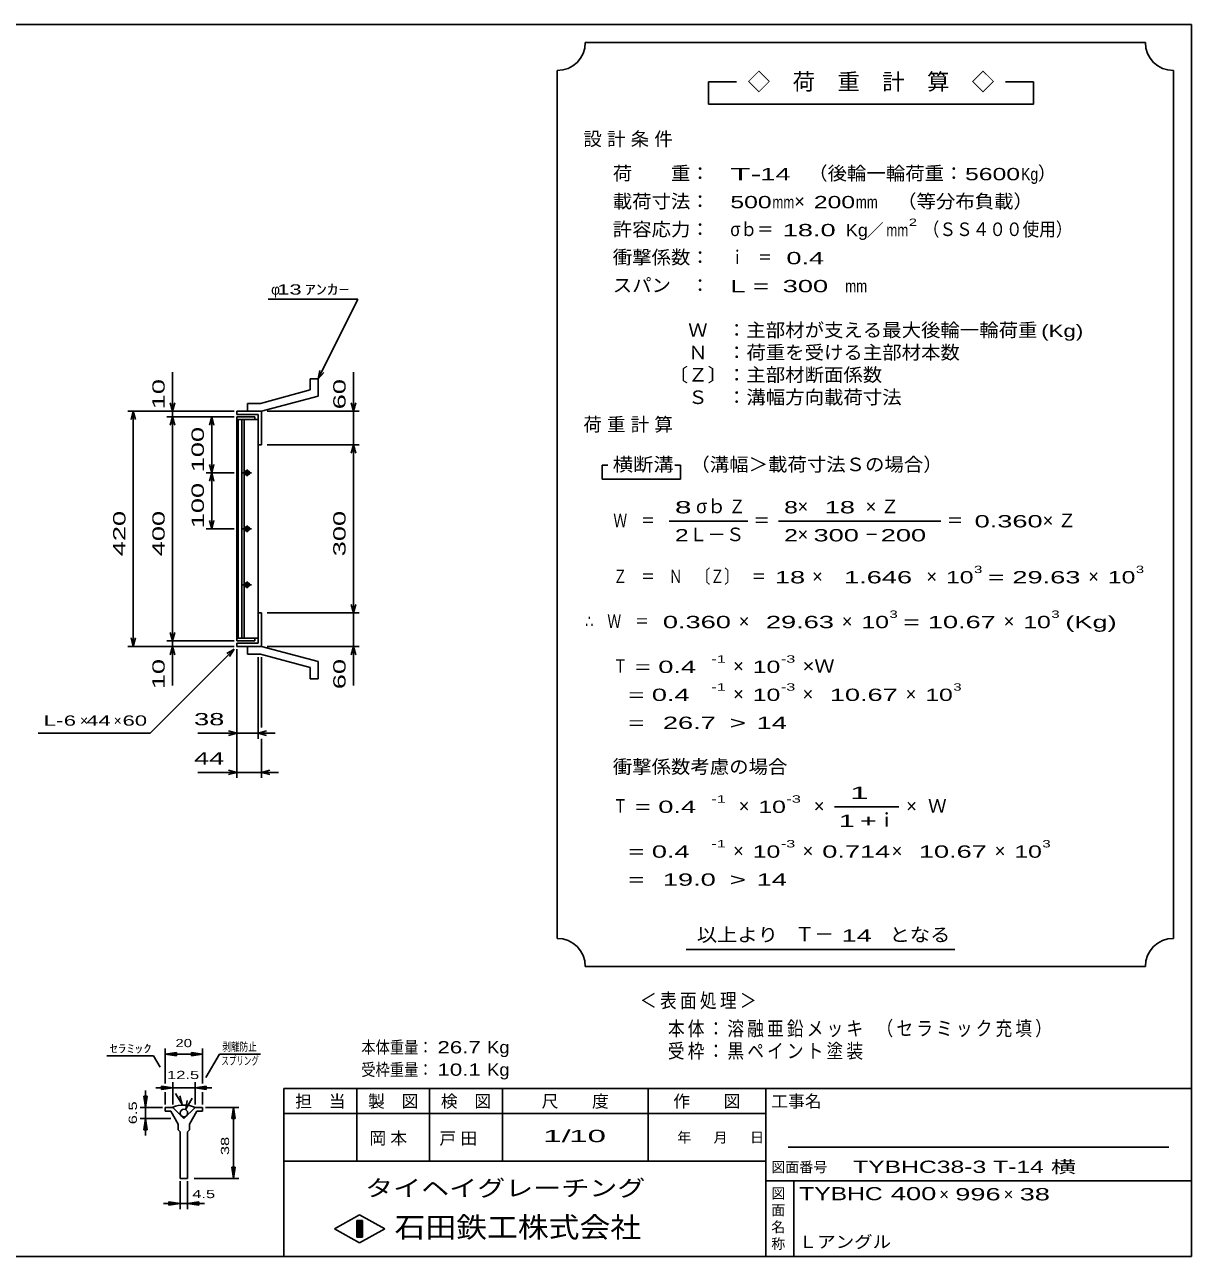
# Model space of a CAD drawing. Units: millimetres, scale not verified. Extents: x -1820 to 1724, y -1285 to 1059.
# Drawn here: x -359 to 1724, y -1141 to 1059 of the extents above; entities that cross this region are included whole.
import ezdxf
from ezdxf.enums import TextEntityAlignment as Align

# ---------------------------------------------------------------- set-up
doc = ezdxf.new("R2010")
doc.units = ezdxf.units.MM
doc.header["$LTSCALE"] = 10
for name, color, linetype, lineweight in [('0_2', 150, 'Continuous', 25), ('16', 3, 'Continuous', 25), ('19', 6, 'Continuous', 25), ('22', 2, 'Continuous', 25), ('32', 4, 'Continuous', 25)]:
    doc.layers.add(name, color=color, linetype=linetype, lineweight=lineweight)
doc.styles.add('ベクトル', font='')
doc.styles.get('ベクトル').set_extended_font_data('ベクトル')

msp = doc.modelspace()

# ---------------------------------------------------------------- linework, layer by layer
at = {"layer": '0_2'}
for p, q in [((-1736, 1059), (1724, 1059)), ((1724, 1059), (1724, -1141)), ((1724, -841), (104, -841)), ((104, -841), (104, -1141)), ((234, -841), (234, -971)), ((364, -971), (364, -841)), ((494, -841), (494, -971)), ((754, -971), (754, -841)), ((964, -841), (964, -1141)), ((964, -886), (104, -886)), ((1684, -946), (1004, -946)), ((104, -971), (964, -971)), ((964, -1006), (1724, -1006)), ((1014, -1141), (1014, -1006)), ((194, -1092), (239, -1067)), ((234, -1077), (244, -1077)), ((234, -1107), (234, -1077)), ((234, -1077), (236, -1077)), ((236, -1077), (236, -1107)), ((238, -1107), (238, -1077)), ((238, -1077), (240, -1077)), ((239, -1067), (284, -1092)), ((240, -1077), (240, -1107)), ((242, -1107), (242, -1077)), ((242, -1077), (244, -1077)), ((244, -1077), (244, -1107)), ((244, -1077), (244, -1107)), ((239, -1117), (194, -1092)), ((284, -1092), (239, -1117)), ((244, -1107), (234, -1107)), ((236, -1107), (238, -1107)), ((240, -1107), (242, -1107)), ((1724, -1141), (-1736, -1141))]:
    msp.add_line(p, q, dxfattribs=at)
at = {"layer": '16'}
for p, q in [((52, 358.5), (20, 358.5)), ((20, 358.5), (20, 354)), ((20, 354), (52, 354)), ((20, 354), (20, -37)), ((58, 354), (20, 354)), ((22, 354), (22, -37)), ((29, -37), (29, 354)), ((33, 354), (33, -37)), ((52, 354), (52, 358.5)), ((58, -37), (58, 354)), ((38, 264.5), (38, 252.5)), ((30, 258.5), (46, 258.5)), ((40, 261.5), (36, 261.5)), ((36, 255.5), (40, 255.5)), ((30, 158.5), (46, 158.5)), ((40, 161.5), (36, 161.5)), ((36, 155.5), (40, 155.5)), ((38, 164.5), (38, 152.5)), ((30, 58.5), (46, 58.5)), ((40, 61.5), (36, 61.5)), ((36, 55.5), (40, 55.5)), ((38, 64.5), (38, 52.5)), ((20, -37), (52, -37)), ((20, -41.5), (20, -37)), ((20, -37), (58, -37)), ((52, -41.5), (20, -41.5)), ((52, -37), (52, -41.5))]:
    msp.add_line(p, q, dxfattribs=at)
for centre, radius, start, end in [((36, 258.5), 3, 90, 270), ((38, 258.5), 4, 46.6, 133.4), ((38, 258.5), 4, 226.6, 313.4), ((40, 258.5), 3, 270, 90), ((36, 158.5), 3, 90, 270), ((38, 158.5), 4, 46.6, 133.4), ((38, 158.5), 4, 226.6, 313.4), ((40, 158.5), 3, 270, 90), ((36, 58.5), 3, 90, 270), ((38, 58.5), 4, 46.6, 133.4), ((38, 58.5), 4, 226.6, 313.4), ((40, 58.5), 3, 270, 90)]:
    msp.add_arc(centre, radius, start, end, dxfattribs=at)
at = {"layer": '19'}
for p, q in [((151, 426.5), (165, 426.5)), ((151, 406.5), (151, 426.5)), ((165, 395.5), (165, 426.5)), ((151, 406.5), (62, 382.5)), ((39, 382.5), (62, 382.5)), ((39, 368.5), (39, 382.5)), ((64, 368.5), (165, 395.5)), ((20, 362.5), (20, 368.5)), ((20, 368.5), (63, 368.5)), ((58, 362.5), (20, 362.5)), ((39, 368.5), (64, 368.5)), ((58, 308.5), (58, 362.5)), ((63, 368.5), (64, 367.5)), ((64, 367.5), (64, 308.5)), ((64, 308.5), (58, 308.5)), ((64, 8.5), (58, 8.5)), ((58, 8.5), (58, -45.5)), ((64, -50.5), (64, 8.5)), ((20, -45.5), (20, -51.5)), ((58, -45.5), (20, -45.5)), ((20, -51.5), (63, -51.5)), ((39, -51.5), (64, -51.5)), ((39, -65.5), (39, -51.5)), ((39, -65.5), (62, -65.5)), ((151, -89.5), (62, -65.5)), ((63, -51.5), (64, -50.5)), ((64, -51.5), (165, -78.5)), ((165, -109.5), (165, -78.5)), ((151, -109.5), (151, -89.5)), ((151, -109.5), (165, -109.5))]:
    msp.add_line(p, q, dxfattribs=at)
at = {"layer": '22', "color": 4}
for p, q in [((1642, 1027), (642, 1027)), ((592, 977), (592, -573)), ((1692, -573), (1692, 977)), ((912, 957), (862, 957)), ((862, 957), (862, 917)), ((1442, 957), (1392, 957)), ((1442, 917), (1442, 957)), ((862, 917), (1442, 917)), ((76, 568.5), (236, 568.5)), ((165, 426.5), (236, 568.5)), ((165, 426.5), (168, 441.1)), ((-95, 368.5), (-95, 438.5)), ((165, 426.5), (175, 437.5)), ((228, 368.5), (228, 438.5)), ((-95, 368.5), (-99, 383.5)), ((-91, 383.5), (-95, 368.5)), ((228, 368.5), (224, 383.5)), ((228, 368.5), (232, 383.5)), ((-175, 368.5), (15, 368.5)), ((-169, 353.5), (-165, 368.5)), ((-161, 353.5), (-165, 368.5)), ((-165, -51.5), (-165, 368.5)), ((15, 368.5), (-105, 368.5)), ((-105, 358.5), (15, 358.5)), ((-99, 343.5), (-95, 358.5)), ((-95, 368.5), (-95, 358.5)), ((-91, 343.5), (-95, 358.5)), ((-95, -41.5), (-95, 358.5)), ((15, 358.5), (-35, 358.5)), ((-25, 358.5), (-29, 343.5)), ((-21, 343.5), (-25, 358.5)), ((-25, 358.5), (-25, 258.5)), ((74, 368.5), (238, 368.5)), ((228, 308.5), (228, 368.5)), ((74, 308.5), (238, 308.5)), ((224, 293.5), (228, 308.5)), ((232, 293.5), (228, 308.5)), ((228, 8.5), (228, 308.5)), ((-25, 258.5), (-29, 273.5)), ((-21, 273.5), (-25, 258.5)), ((682, 272), (672, 272)), ((672, 272), (672, 247)), ((812, 272), (802, 272)), ((812, 247), (812, 272)), ((-35, 258.5), (15, 258.5)), ((-25, 258.5), (-29, 243.5)), ((-21, 243.5), (-25, 258.5)), ((-25, 258.5), (-25, 158.5)), ((672, 247), (812, 247)), ((-35, 158.5), (15, 158.5)), ((-25, 158.5), (-29, 173.5)), ((-21, 173.5), (-25, 158.5)), ((792, 172), (932, 172)), ((987, 172), (1277, 172)), ((228, 8.5), (224, 23.5)), ((228, 8.5), (232, 23.5)), ((74, 8.5), (238, 8.5)), ((228, -51.5), (228, 8.5)), ((-165, -51.5), (-169, -36.5)), ((-165, -51.5), (-161, -36.5)), ((-105, -41.5), (15, -41.5)), ((-95, -41.5), (-99, -26.5)), ((-95, -41.5), (-91, -26.5)), ((-95, -51.5), (-95, -41.5)), ((-175, -51.5), (15, -51.5)), ((-135, -206.5), (15, -56.5)), ((-105, -51.5), (15, -51.5)), ((-99, -66.5), (-95, -51.5)), ((-91, -66.5), (-95, -51.5)), ((-95, -121.5), (-95, -51.5)), ((2, -64.5), (15, -56.5)), ((7, -69.5), (15, -56.5)), ((20, -216.5), (20, -56.5)), ((20, -286.5), (20, -56.5)), ((74, -51.5), (238, -51.5)), ((224, -66.5), (228, -51.5)), ((232, -66.5), (228, -51.5)), ((228, -121.5), (228, -51.5)), ((58, -216.5), (58, -70.5)), ((64, -196.5), (64, -70.5)), ((-335, -206.5), (-135, -206.5)), ((-50, -206.5), (20, -206.5)), ((20, -206.5), (5, -202.5)), ((5, -210.5), (20, -206.5)), ((20, -206.5), (58, -206.5)), ((58, -206.5), (73, -202.5)), ((73, -210.5), (58, -206.5)), ((58, -206.5), (88, -206.5)), ((64, -286.5), (64, -216.5)), ((-50, -276.5), (20, -276.5)), ((20, -276.5), (5, -272.5)), ((5, -280.5), (20, -276.5)), ((20, -276.5), (64, -276.5)), ((64, -276.5), (79, -272.5)), ((79, -280.5), (64, -276.5)), ((64, -276.5), (94, -276.5)), ((1087, -338), (1202, -338)), ((822, -593), (1302, -593)), ((642, -623), (1642, -623))]:
    msp.add_line(p, q, dxfattribs=at)
for centre, start, end in [((592, 1027), 270, 0), ((1692, 1027), 180, 270), ((592, -623), 0, 90), ((1692, -623), 90, 180)]:
    msp.add_arc(centre, 50, start, end, dxfattribs=at)
at = {"layer": '32'}
for p, q in [((-108, -832), (-108, -770)), ((-41.33, -832), (-41.33, -770)), ((-212.33, -783), (-129, -783)), ((-117.33, -803), (-129, -783)), ((-108, -780), (-88, -777)), ((-88, -783), (-108, -780)), ((-108, -780), (-41.33, -780)), ((-88, -783), (-88, -777)), ((-41.33, -780), (-61.33, -777)), ((-61.33, -783), (-61.33, -777)), ((-61.33, -783), (-41.33, -780)), ((-35.33, -821.67), (-11, -779.67)), ((-11, -779.67), (62.34, -779.67)), ((-94.67, -870), (-94.67, -830)), ((-54.67, -830), (-54.67, -870)), ((-143, -875), (-146, -855)), ((-146, -855), (-140, -855)), ((-143, -875), (-143, -845)), ((-140, -855), (-143, -875)), ((-94.67, -840), (-124.67, -840)), ((-94.67, -840), (-114.67, -837)), ((-114.67, -837), (-114.67, -843)), ((-114.67, -843), (-94.67, -840)), ((-108, -870), (-108, -848)), ((-94.67, -840), (-54.67, -840)), ((-78, -870), (-89.67, -850)), ((-78, -870), (-81.67, -854.33)), ((-54.67, -840), (-34.67, -837)), ((-34.67, -843), (-54.67, -840)), ((-54.67, -840), (-24.67, -840)), ((-41.33, -870), (-41.33, -848)), ((-34.67, -837), (-34.67, -843)), ((-153, -875), (-113, -875)), ((-143, -895), (-143, -875)), ((-108, -875), (-108, -881.67)), ((-94.67, -875), (-108, -875)), ((-74.67, -895), (-94.67, -875)), ((-54.67, -875), (-74.67, -895)), ((-71.33, -878.33), (-60, -858.33)), ((-71.33, -878.33), (-69, -862.33)), ((-41.33, -875), (-54.67, -875)), ((-41.33, -881.67), (-41.33, -875)), ((-36.33, -875), (23.67, -875)), ((10.67, -895), (13.67, -875)), ((16.67, -895), (13.67, -875)), ((13.67, -1001.67), (13.67, -875)), ((-153, -895), (-98, -895)), ((-146, -915), (-143, -895)), ((-140, -915), (-143, -895)), ((-143, -925), (-143, -895)), ((-108, -881.67), (-98, -881.67)), ((-98, -881.67), (-84.67, -905)), ((-64.67, -905), (-51.33, -881.67)), ((-51.33, -881.67), (-41.33, -881.67)), ((10.67, -895), (16.67, -895)), ((-146, -915), (-140, -915)), ((-84.67, -905), (-84.67, -915)), ((-84.67, -915), (-81.33, -918.33)), ((-81.33, -918.33), (-81.33, -1001.67)), ((-68, -918.33), (-64.67, -915)), ((-68, -1001.67), (-68, -918.33)), ((-64.67, -915), (-64.67, -905)), ((13.67, -1001.67), (10.67, -981.67)), ((10.67, -981.67), (16.67, -981.67)), ((16.67, -981.67), (13.67, -1001.67)), ((-81.33, -1001.67), (-68, -1001.67)), ((-81.33, -1056.67), (-81.33, -1006.67)), ((-68, -1056.67), (-68, -1006.67)), ((-56.33, -1001.67), (23.67, -1001.67)), ((-111.33, -1046.67), (-81.33, -1046.67)), ((-81.33, -1046.67), (-101.33, -1043.67)), ((-101.33, -1049.67), (-101.33, -1043.67)), ((-101.33, -1049.67), (-81.33, -1046.67)), ((-81.33, -1046.67), (-68, -1046.67)), ((-68, -1046.67), (-48, -1043.67)), ((-48, -1049.67), (-68, -1046.67)), ((-68, -1046.67), (-38, -1046.67)), ((-48, -1049.67), (-48, -1043.67))]:
    msp.add_line(p, q, dxfattribs=at)
msp.add_circle((-74.67, -885), 6.67, dxfattribs=at)
msp.add_arc((-75, -920.68), 50, 66, 113, dxfattribs=at)

# ---------------------------------------------------------------- texts
at = {"layer": '0_2', "style": 'ベクトル'}
for s, height, p in [('担\u3000当', 21.99, (124, -864)), ('製\u3000図', 21.99, (254, -864)), ('検\u3000図', 21.99, (384, -864)), ('尺\u3000\u3000度', 21.99, (564, -864)), ('作\u3000\u3000図', 21.99, (799, -864)), ('工事名', 21.99, (974, -864)), ('年', 18.33, (806, -928.5)), ('月', 18.33, (871, -928.5)), ('日', 18.33, (936, -928.5)), ('図面番号', 18.33, (974, -981.5)), ('図', 18.33, (974, -1028.5)), ('面', 18.33, (974, -1058.5)), ('名', 18.33, (974, -1088.5)), ('称', 18.33, (974, -1118.5))]:
    msp.add_text(s, height=height, dxfattribs=at).set_placement(p, align=Align.MIDDLE_LEFT)
at = {"layer": '0_2', "color": 222, "style": 'ベクトル'}
for s, height, width, p in [('タイヘイグレーチング', 29.33, 1.25, (249, -1019)), ('石田鉄工株式会社', 36.66, 1.1, (301.5, -1089))]:
    msp.add_text(s, height=height, dxfattribs=dict(at, width=width)).set_placement(p, align=Align.MIDDLE_LEFT)
at = {"layer": '22', "style": 'ベクトル'}
for s, height, p in [('◇\u3000荷\u3000重\u3000計\u3000算\u3000◇', 29.33, (932, 957)), ('）', 24.19, (1450, 793.5)), ('×', 24.19, (1015, 743.5)), ('／', 21.99, (1144.5, 692)), ('φ', 18.33, (81, 586)), ('σｂ', 24.19, (840, 198.5)), ('×', 24.19, (1021, 198.5)), ('Ｌ－Ｓ', 24.19, (827, 148.5)), ('×', 24.19, (1021, 148.5)), ('×', 24.19, (1047, 73.5)), ('×', 24.19, (1251, 73.5)), ('×', 24.19, (1540, 73.5)), ('×', 24.19, (916, -6.5)), ('×', 24.19, (1100, -6.5)), ('×', 24.19, (1389, -6.5)), ('×', 24.19, (906, -86.5)), ('×', 24.19, (906, -136.5)), ('×', 24.19, (1030, -136.5)), ('×', 24.19, (1214, -136.5)), ('×', 18.33, (-260, -184)), ('×', 18.33, (-200, -184)), ('×', 24.19, (916, -336.5)), ('×', 24.19, (1050, -336.5)), ('×', 24.19, (1215, -336.5)), ('Ｗ', 24.19, (1254, -336.5)), ('ｉ', 24.19, (1163.5, -361.5)), ('×', 24.19, (906, -416.5)), ('×', 24.19, (1030, -416.5)), ('×', 24.19, (1189, -416.5)), ('×', 24.19, (1373, -416.5)), ('Ｔ－', 25.66, (1016, -565.5)), ('×', 21.99, (1274, -1030)), ('×', 21.99, (1389, -1030))]:
    msp.add_text(s, height=height, dxfattribs=at).set_placement(p, align=Align.MIDDLE_LEFT)
for s, height, width, p in [('荷\u3000\u3000重：\u3000', 24.19, 1.05, (691, 793.5)), ('T-', 21.99, 2, (901, 792)), (' 14 ', 21.99, 1.65, (941, 792)), ('（後輪一輪荷重：', 24.19, 1.05, (1040, 793.5)), ('5600', 21.99, 1.5, (1320, 792)), ('Kg', 21.99, 0.85, (1420, 792)), ('載荷寸法：\u3000', 24.19, 1.05, (691, 743.5)), ('500', 21.99, 1.5, (901, 742)), ('mm', 21.99, 0.8, (976, 742)), ('200', 21.99, 1.5, (1050, 742)), ('mm', 21.99, 0.8, (1125, 742)), ('\u3000（等分布負載）', 24.19, 1.05, (1164, 743.5)), ('許容応力：\u3000', 24.19, 1.05, (691, 693.5)), ('σｂ＝', 24.19, 0.9, (901, 693.5)), ('2', 13.2, 1.5, (1219.5, 706)), ('（ＳＳ４００使用）', 24.19, 0.9, (1244.5, 693.5)), (' 18.0', 21.99, 1.65, (981, 692)), ('Kg', 21.99, 1.1, (1107, 692)), ('mm', 21.99, 0.8, (1179.5, 692)), ('衝撃係数：\u3000', 24.19, 1.05, (691, 643.5)), ('ｉ\u3000＝\u3000', 24.19, 0.75, (901, 643.5)), ('0.4', 21.99, 1.65, (1001, 642)), (' 13 ', 18.33, 1.6, (81, 586)), ('ｱﾝｶｰ', 18.33, 1.6, (141, 586)), ('スパン\u3000：\u3000', 24.19, 1.05, (691, 593.5)), ('L = ', 21.99, 1.65, (901, 592)), (' 300 ', 21.99, 1.65, (981, 592)), ('mm', 21.99, 0.8, (1106, 592)), ('\u3000Ｗ\u3000：主部材が支える最大後輪一輪荷重', 24.19, 1.05, (791, 513.5)), ('(Kg)', 21.99, 1.35, (1456, 512)), ('\u3000Ｎ\u3000：荷重を受ける主部材本数', 24.19, 1.05, (791, 473.5)), ('〔Ｚ〕：主部材断面係数', 24.19, 1.05, (791, 433.5)), ('\u3000Ｓ\u3000：溝幅方向載荷寸法', 24.19, 1.05, (791, 393.5)), ('横断溝', 24.19, 1.1, (691, 273.5)), ('\u3000（溝幅＞載荷寸法Ｓの場合）', 24.19, 1.05, (795, 273.5)), ('8', 21.99, 1.8, (802, 197)), ('Ｚ', 24.19, 0.9, (898, 198.5)), ('8', 21.99, 1.5, (997, 197)), (' 18 ', 21.99, 1.65, (1056, 197)), ('Ｗ\u3000＝', 24.19, 0.75, (692, 173.5)), ('＝', 24.19, 0.9, (942, 173.5)), ('＝', 24.19, 0.9, (1287, 173.5)), ('0.360', 21.99, 1.65, (1337, 172)), ('2', 21.99, 1.5, (802, 147)), ('2', 21.99, 1.5, (997, 147)), (' 300 ', 21.99, 1.65, (1036, 147)), (' 200 ', 21.99, 1.65, (1156, 147)), ('－', 24.19, 0.75, (1141, 148.5)), ('Ｚ\u3000＝\u3000Ｎ\u3000〔Ｚ〕\u3000＝', 24.19, 0.75, (692, 73.5)), ('3', 13.2, 1.5, (1336, 86)), ('3', 13.2, 1.5, (1625, 86)), (' 18 ', 21.99, 1.65, (967, 72)), ('  1.646', 21.99, 1.65, (1077, 72)), ('10', 21.99, 1.5, (1286, 72)), ('=', 21.99, 1.7, (1361, 72)), (' 29.63', 21.99, 1.65, (1391, 72)), ('10', 21.99, 1.5, (1575, 72)), ('∴\u3000Ｗ\u3000＝', 24.19, 0.75, (642, -6.5)), (' 0.360', 21.99, 1.65, (767, -8)), (' 29.63', 21.99, 1.65, (951, -8)), ('10', 21.99, 1.5, (1135, -8)), ('3', 13.2, 1.5, (1185, 6)), (' 10.67', 21.99, 1.65, (1240, -8)), ('10', 21.99, 1.5, (1424, -8)), ('3', 13.2, 1.5, (1474, 6)), ('(Kg)', 21.99, 1.65, (1499, -8)), ('=', 21.99, 1.7, (1210, -8)), ('Ｔ', 24.19, 0.75, (692, -86.5)), (' = 0.4', 21.99, 1.65, (717, -88)), ('-1', 13.2, 1.65, (867, -74)), ('10', 21.99, 1.5, (941, -88)), ('-3', 13.2, 1.65, (991, -74)), ('×Ｗ', 24.19, 1.1, (1030, -86.5)), ('  = 0.4', 21.99, 1.65, (692, -138)), ('-1', 13.2, 1.65, (867, -124)), ('10', 21.99, 1.5, (941, -138)), ('-3', 13.2, 1.65, (991, -124)), (' 10.67', 21.99, 1.65, (1065, -138)), ('10', 21.99, 1.5, (1249, -138)), ('3', 13.2, 1.5, (1299, -124)), ('L-', 18.33, 1.6, (-325, -184)), (' 6 ', 18.33, 1.6, (-300, -184)), (' 44 ', 18.33, 1.6, (-260, -184)), (' 60 ', 18.33, 1.6, (-195, -184)), (' 38 ', 21.99, 1.65, (-70, -181.5)), ('  =', 21.99, 1.65, (692, -188)), (' 26.7', 21.99, 1.65, (767, -188)), ('>', 21.99, 1.7, (899.5, -188)), (' 14 ', 21.99, 1.65, (934.5, -188)), (' 44 ', 21.99, 1.65, (-70, -251.5)), ('衝撃係数考慮の場合', 24.19, 1.05, (691, -266.5)), ('Ｔ', 24.19, 0.75, (692, -336.5)), (' = 0.4', 21.99, 1.65, (717, -338)), ('-1', 13.2, 1.65, (867, -324)), ('10', 21.99, 1.5, (951, -338)), ('-3', 13.2, 1.65, (1001, -324)), ('  = 0.4', 21.99, 1.65, (692, -418)), ('-1', 13.2, 1.65, (867, -404)), ('10', 21.99, 1.5, (941, -418)), ('-3', 13.2, 1.65, (991, -404)), ('0.714', 21.99, 1.65, (1065, -418)), (' 10.67', 21.99, 1.65, (1224, -418)), ('10', 21.99, 1.5, (1408, -418)), ('3', 13.2, 1.5, (1458, -404)), (' 19.0', 21.99, 1.65, (767, -468)), ('>', 21.99, 1.7, (899.5, -468)), (' 14 ', 21.99, 1.65, (934.5, -468)), ('  =', 21.99, 1.65, (692, -468)), ('以上より\u3000', 24.19, 1.1, (841, -566.5)), (' 14 ', 21.99, 1.65, (1086, -568)), ('となる', 24.19, 1.1, (1185, -566.5)), ('本体重量：', 21.99, 0.85, (242, -767.5)), (' 26.7', 21.99, 1.35, (367, -767.5)), ('Kg', 21.99, 1.1, (467, -767.5)), ('受枠重量：', 21.99, 0.85, (242, -807.5)), (' 10.1', 21.99, 1.35, (367, -807.5)), ('Kg', 21.99, 1.1, (467, -807.5)), ('1/', 21.99, 2, (567, -926)), (' 10 ', 21.99, 2, (597, -926)), ('TYBHC38-3 T-14 横', 21.99, 1.5, (1120, -981)), ('TYBHC', 23.46, 1.4, (1024, -1029)), (' 400 ', 23.46, 1.55, (1174, -1029)), (' 996 ', 21.99, 1.65, (1289, -1030)), (' 38 ', 21.99, 1.65, (1404, -1030)), ('Ｌアングル', 21.99, 1.1, (1023, -1115))]:
    msp.add_text(s, height=height, dxfattribs=dict(at, width=width)).set_placement(p, align=Align.MIDDLE_LEFT)
at = {"layer": '22', "style": 'ベクトル', "width": 1.65}
for s, p in [(' 10 ', (-120, 358.5)), (' 60 ', (203, 358.5)), (' 100 ', (-50, 246)), (' 100 ', (-50, 146)), (' 420 ', (-190, 96)), (' 400 ', (-120, 96)), (' 300 ', (203, 96)), (' 10 ', (-120, -141.5)), (' 60 ', (203, -141.5))]:
    msp.add_text(s, height=21.99, rotation=90, dxfattribs=at).set_placement(p, align=Align.MIDDLE_LEFT)
at = {"layer": '22', "attachment_point": 4, "style": 'ベクトル'}
for s, insert, char_height in [('\\T1.28;設計条件', (638.5, 853.5), 24.19), ('\\T1.28;荷重計算', (638.5, 343.5), 24.19), ('\\T1.42;×Ｚ', (1142.5, 198.5), 24.19), ('\\T1.42;×Ｚ', (1458.5, 173.5), 24.19), ('\\T1.25;\\W2;\\~1\\~', (1094.5, -313), 21.99), ('\\T1.33;\\W1.75;1+', (1094.5, -363), 21.99), ('\\T1.2;\\W0.85;＜表面処理＞', (739.5, -685.5), 25.66), ('\\T1.19;\\W0.85;本体：溶融亜鉛メッキ', (789.5, -735.5), 25.66), ('\\T1.19;\\W0.85;（セラミック充填）', (1162, -735.5), 25.66), ('\\T1.19;\\W0.85;受枠：黒ペイント塗装', (789.5, -775.5), 25.66), ('\\T1.25;岡本\u3000', (256.5, -931), 21.99), ('\\T1.25;戸田\u3000', (381.5, -931.5), 21.99)]:
    msp.add_mtext(s, dxfattribs=dict(at, insert=insert, char_height=char_height))
at = {"layer": '32', "color": 2, "style": 'ベクトル'}
for s, width, p in [('ｾﾗﾐｯｸ', 1.5, (-207.33, -770)), ('20', 1.35, (-89.67, -760)), ('剥離防止', 0.75, (-6, -766.67)), ('スプリング', 0.65, (-7.66, -791.67)), ('12.5', 1.5, (-104.67, -817)), (' 4.5 ', 1.5, (-68, -1029.67))]:
    msp.add_text(s, height=14.66, dxfattribs=dict(at, width=width)).set_placement(p, align=Align.MIDDLE_LEFT)
at = {"layer": '32', "color": 2, "style": 'ベクトル', "width": 1.5}
for s, p in [('6.5', (-166, -905)), (' 38 ', (-1.33, -968.33))]:
    msp.add_text(s, height=14.66, rotation=90, dxfattribs=at).set_placement(p, align=Align.MIDDLE_LEFT)

doc.saveas('drawing.dxf')
